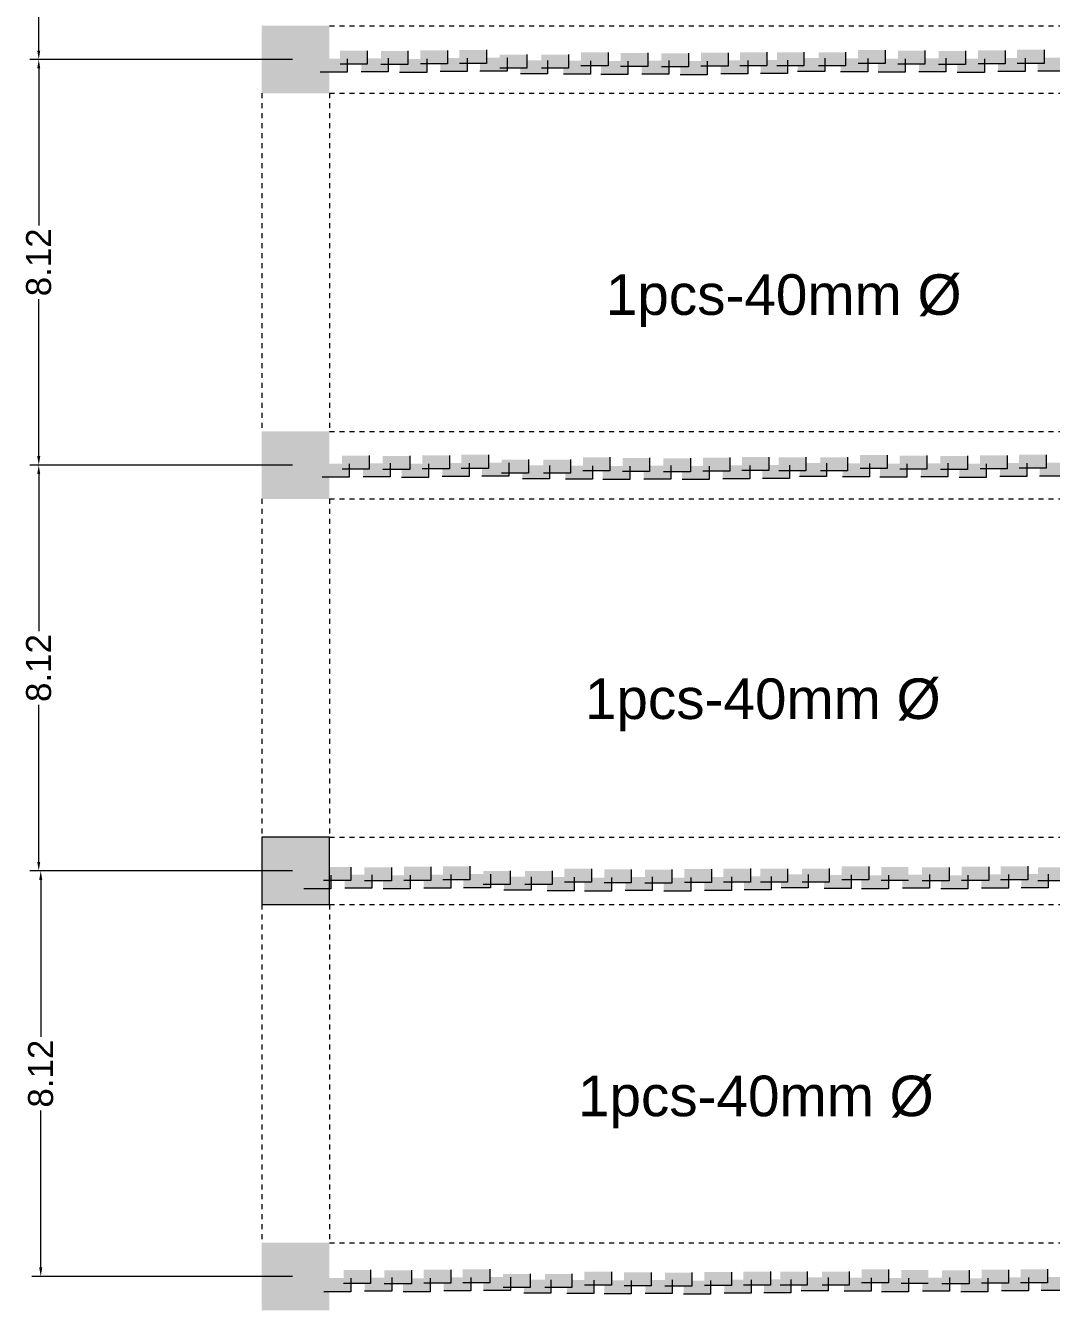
# Model space of a CAD drawing. Header units: millimetres. Extents: x 2391 to 3323, y 1596 to 2537.
# Drawn here: x 2774.46 to 2795, y 1867.16 to 1892.88 of the extents above; entities that cross this region are included whole.
import ezdxf

# ---------------------------------------------------------------- set-up
doc = ezdxf.new("R2010")
doc.units = ezdxf.units.MM
doc.linetypes.add('HIDDEN4', pattern=[0.09375, 0.0625, -0.03125])
doc.layers.add('columns', color=250, linetype='Continuous')
doc.layers.add('dimensions', color=203, linetype='Continuous')
doc.layers.add('PROPERTY LINES', color=140, linetype='HIDDEN4', lineweight=5)
doc.styles.get("Standard").update_dxf_attribs({"font": 'arial.ttf'})

msp = doc.modelspace()

# ---------------------------------------------------------------- hatches: boundary and pattern name
at = {"layer": 'columns', "linetype": 'ByBlock', "lineweight": 13}
h = msp.add_hatch(color=256, dxfattribs=at)
h.dxf.hatch_style = 1
h.paths.add_polyline_path([(2780.543, 1892.881), (2779.189, 1892.881), (2779.189, 1891.527), (2780.543, 1891.527)])
h = msp.add_hatch(color=256, dxfattribs=at)
h.dxf.hatch_style = 1
h.paths.add_polyline_path([(2780.543, 1884.759), (2779.189, 1884.759), (2779.189, 1883.405), (2780.543, 1883.405)])
h = msp.add_hatch(color=256, dxfattribs=at)
h.dxf.hatch_style = 1
h.paths.add_polyline_path([(2779.189, 1876.636), (2779.189, 1875.282), (2780.543, 1875.282), (2780.543, 1876.636)])
h = msp.add_hatch(color=256, dxfattribs=at)
h.dxf.hatch_style = 1
h.paths.add_polyline_path([(2780.543, 1868.514), (2779.189, 1868.514), (2779.189, 1867.16), (2780.543, 1867.16)])
at = {"layer": 'dimensions', "lineweight": 13, "ltscale": 0.25, "true_color": 0x000000}
h = msp.add_hatch(color=18, dxfattribs=at)
h.dxf.hatch_style = 1
h.paths.add_polyline_path([(2780.757, 1892.111), (2780.757, 1892.381), (2781.299, 1892.381), (2781.299, 1892.111)])
h = msp.add_hatch(color=18, dxfattribs=at)
h.dxf.hatch_style = 1
h.paths.add_polyline_path([(2781.573, 1892.105), (2781.573, 1892.376), (2782.115, 1892.376), (2782.115, 1892.105)])
h = msp.add_hatch(color=18, dxfattribs=at)
h.dxf.hatch_style = 1
h.paths.add_polyline_path([(2782.366, 1892.116), (2782.366, 1892.386), (2782.907, 1892.386), (2782.907, 1892.116)])
h = msp.add_hatch(color=18, dxfattribs=at)
h.dxf.hatch_style = 1
h.paths.add_polyline_path([(2783.146, 1892.127), (2783.146, 1892.397), (2783.688, 1892.397), (2783.688, 1892.127)])
h = msp.add_hatch(color=18, dxfattribs=at)
h.dxf.hatch_style = 1
h.paths.add_polyline_path([(2785.581, 1892.076), (2785.581, 1892.347), (2786.123, 1892.347), (2786.123, 1892.076)])
h = msp.add_hatch(color=18, dxfattribs=at)
h.dxf.hatch_style = 1
h.paths.add_polyline_path([(2786.376, 1892.064), (2786.376, 1892.335), (2786.917, 1892.335), (2786.917, 1892.064)])
h = msp.add_hatch(color=18, dxfattribs=at)
h.dxf.hatch_style = 1
h.paths.add_polyline_path([(2787.192, 1892.058), (2787.192, 1892.329), (2787.734, 1892.329), (2787.734, 1892.058)])
h = msp.add_hatch(color=18, dxfattribs=at)
h.dxf.hatch_style = 1
h.paths.add_polyline_path([(2787.984, 1892.069), (2787.984, 1892.34), (2788.526, 1892.34), (2788.526, 1892.069)])
h = msp.add_hatch(color=18, dxfattribs=at)
h.dxf.hatch_style = 1
h.paths.add_polyline_path([(2788.765, 1892.08), (2788.765, 1892.351), (2789.306, 1892.351), (2789.306, 1892.08)])
h = msp.add_hatch(color=18, dxfattribs=at)
h.dxf.hatch_style = 1
h.paths.add_polyline_path([(2789.504, 1892.078), (2789.504, 1892.349), (2790.045, 1892.349), (2790.045, 1892.078)])
h = msp.add_hatch(color=18, dxfattribs=at)
h.dxf.hatch_style = 1
h.paths.add_polyline_path([(2790.34, 1892.079), (2790.34, 1892.35), (2790.881, 1892.35), (2790.881, 1892.079)])
h = msp.add_hatch(color=18, dxfattribs=at)
h.dxf.hatch_style = 1
h.paths.add_polyline_path([(2791.132, 1892.123), (2791.132, 1892.393), (2791.673, 1892.393), (2791.673, 1892.123)])
h = msp.add_hatch(color=18, dxfattribs=at)
h.dxf.hatch_style = 1
h.paths.add_polyline_path([(2791.927, 1892.111), (2791.927, 1892.382), (2792.468, 1892.382), (2792.468, 1892.111)])
h = msp.add_hatch(color=18, dxfattribs=at)
h.dxf.hatch_style = 1
h.paths.add_polyline_path([(2792.743, 1892.105), (2792.743, 1892.376), (2793.284, 1892.376), (2793.284, 1892.105)])
h = msp.add_hatch(color=18, dxfattribs=at)
h.dxf.hatch_style = 1
h.paths.add_polyline_path([(2793.535, 1892.116), (2793.535, 1892.387), (2794.076, 1892.387), (2794.076, 1892.116)])
h = msp.add_hatch(color=18, dxfattribs=at)
h.dxf.hatch_style = 1
h.paths.add_polyline_path([(2794.315, 1892.127), (2794.315, 1892.398), (2794.857, 1892.398), (2794.857, 1892.127)])
h = msp.add_hatch(color=18, dxfattribs=at)
h.dxf.hatch_style = 1
h.paths.add_polyline_path([(2780.36, 1891.948), (2780.36, 1892.218), (2780.902, 1892.218), (2780.902, 1891.948)])
h = msp.add_hatch(color=18, dxfattribs=at)
h.dxf.hatch_style = 1
h.paths.add_polyline_path([(2781.18, 1891.958), (2781.18, 1892.229), (2781.722, 1892.229), (2781.722, 1891.958)])
h = msp.add_hatch(color=18, dxfattribs=at)
h.dxf.hatch_style = 1
h.paths.add_polyline_path([(2781.949, 1891.947), (2781.949, 1892.217), (2782.491, 1892.217), (2782.491, 1891.947)])
h = msp.add_hatch(color=18, dxfattribs=at)
h.dxf.hatch_style = 1
h.paths.add_polyline_path([(2782.763, 1891.961), (2782.763, 1892.232), (2783.305, 1892.232), (2783.305, 1891.961)])
h = msp.add_hatch(color=18, dxfattribs=at)
h.dxf.hatch_style = 1
h.paths.add_polyline_path([(2783.558, 1891.969), (2783.558, 1892.239), (2784.1, 1892.239), (2784.1, 1891.969)])
h = msp.add_hatch(color=18, dxfattribs=at)
h.dxf.hatch_style = 1
h.paths.add_polyline_path([(2783.953, 1892.031), (2783.953, 1892.302), (2784.495, 1892.302), (2784.495, 1892.031)])
h = msp.add_hatch(color=18, dxfattribs=at)
h.dxf.hatch_style = 1
h.paths.add_polyline_path([(2784.37, 1891.916), (2784.37, 1892.187), (2784.911, 1892.187), (2784.911, 1891.916)])
h = msp.add_hatch(color=18, dxfattribs=at)
h.dxf.hatch_style = 1
h.paths.add_polyline_path([(2784.789, 1892.032), (2784.789, 1892.303), (2785.331, 1892.303), (2785.331, 1892.032)])
h = msp.add_hatch(color=18, dxfattribs=at)
h.dxf.hatch_style = 1
h.paths.add_polyline_path([(2785.231, 1891.909), (2785.231, 1892.179), (2785.772, 1892.179), (2785.772, 1891.909)])
h = msp.add_hatch(color=18, dxfattribs=at)
h.dxf.hatch_style = 1
h.paths.add_polyline_path([(2785.979, 1891.901), (2785.979, 1892.172), (2786.52, 1892.172), (2786.52, 1891.901)])
h = msp.add_hatch(color=18, dxfattribs=at)
h.dxf.hatch_style = 1
h.paths.add_polyline_path([(2786.799, 1891.912), (2786.799, 1892.183), (2787.34, 1892.183), (2787.34, 1891.912)])
h = msp.add_hatch(color=18, dxfattribs=at)
h.dxf.hatch_style = 1
h.paths.add_polyline_path([(2787.568, 1891.9), (2787.568, 1892.171), (2788.109, 1892.171), (2788.109, 1891.9)])
h = msp.add_hatch(color=18, dxfattribs=at)
h.dxf.hatch_style = 1
h.paths.add_polyline_path([(2788.382, 1891.915), (2788.382, 1892.186), (2788.923, 1892.186), (2788.923, 1891.915)])
h = msp.add_hatch(color=18, dxfattribs=at)
h.dxf.hatch_style = 1
h.paths.add_polyline_path([(2789.177, 1891.922), (2789.177, 1892.193), (2789.718, 1892.193), (2789.718, 1891.922)])
h = msp.add_hatch(color=18, dxfattribs=at)
h.dxf.hatch_style = 1
h.paths.add_polyline_path([(2789.92, 1891.962), (2789.92, 1892.233), (2790.462, 1892.233), (2790.462, 1891.962)])
h = msp.add_hatch(color=18, dxfattribs=at)
h.dxf.hatch_style = 1
h.paths.add_polyline_path([(2790.781, 1891.955), (2790.781, 1892.226), (2791.323, 1892.226), (2791.323, 1891.955)])
h = msp.add_hatch(color=18, dxfattribs=at)
h.dxf.hatch_style = 1
h.paths.add_polyline_path([(2791.53, 1891.948), (2791.53, 1892.219), (2792.071, 1892.219), (2792.071, 1891.948)])
h = msp.add_hatch(color=18, dxfattribs=at)
h.dxf.hatch_style = 1
h.paths.add_polyline_path([(2792.349, 1891.959), (2792.349, 1892.229), (2792.891, 1892.229), (2792.891, 1891.959)])
h = msp.add_hatch(color=18, dxfattribs=at)
h.dxf.hatch_style = 1
h.paths.add_polyline_path([(2793.118, 1891.947), (2793.118, 1892.218), (2793.66, 1892.218), (2793.66, 1891.947)])
h = msp.add_hatch(color=18, dxfattribs=at)
h.dxf.hatch_style = 1
h.paths.add_polyline_path([(2793.932, 1891.962), (2793.932, 1892.232), (2794.474, 1892.232), (2794.474, 1891.962)])
h = msp.add_hatch(color=18, dxfattribs=at)
h.dxf.hatch_style = 1
h.paths.add_polyline_path([(2794.728, 1891.969), (2794.728, 1892.24), (2795.269, 1892.24), (2795.269, 1891.969)])
h = msp.add_hatch(color=18, dxfattribs=at)
h.dxf.hatch_style = 1
h.paths.add_polyline_path([(2780.399, 1883.839), (2780.399, 1884.11), (2780.94, 1884.11), (2780.94, 1883.839)])
h = msp.add_hatch(color=18, dxfattribs=at)
h.dxf.hatch_style = 1
h.paths.add_polyline_path([(2780.796, 1884.002), (2780.796, 1884.273), (2781.338, 1884.273), (2781.338, 1884.002)])
h = msp.add_hatch(color=18, dxfattribs=at)
h.dxf.hatch_style = 1
h.paths.add_polyline_path([(2781.219, 1883.85), (2781.219, 1884.121), (2781.76, 1884.121), (2781.76, 1883.85)])
h = msp.add_hatch(color=18, dxfattribs=at)
h.dxf.hatch_style = 1
h.paths.add_polyline_path([(2781.612, 1883.996), (2781.612, 1884.267), (2782.154, 1884.267), (2782.154, 1883.996)])
h = msp.add_hatch(color=18, dxfattribs=at)
h.dxf.hatch_style = 1
h.paths.add_polyline_path([(2781.988, 1883.838), (2781.988, 1884.109), (2782.529, 1884.109), (2782.529, 1883.838)])
h = msp.add_hatch(color=18, dxfattribs=at)
h.dxf.hatch_style = 1
h.paths.add_polyline_path([(2782.404, 1884.007), (2782.404, 1884.278), (2782.946, 1884.278), (2782.946, 1884.007)])
h = msp.add_hatch(color=18, dxfattribs=at)
h.dxf.hatch_style = 1
h.paths.add_polyline_path([(2782.802, 1883.853), (2782.802, 1884.124), (2783.343, 1884.124), (2783.343, 1883.853)])
h = msp.add_hatch(color=18, dxfattribs=at)
h.dxf.hatch_style = 1
h.paths.add_polyline_path([(2783.185, 1884.018), (2783.185, 1884.289), (2783.726, 1884.289), (2783.726, 1884.018)])
h = msp.add_hatch(color=18, dxfattribs=at)
h.dxf.hatch_style = 1
h.paths.add_polyline_path([(2783.597, 1883.86), (2783.597, 1884.131), (2784.138, 1884.131), (2784.138, 1883.86)])
h = msp.add_hatch(color=18, dxfattribs=at)
h.dxf.hatch_style = 1
h.paths.add_polyline_path([(2783.992, 1883.923), (2783.992, 1884.194), (2784.533, 1884.194), (2784.533, 1883.923)])
h = msp.add_hatch(color=18, dxfattribs=at)
h.dxf.hatch_style = 1
h.paths.add_polyline_path([(2784.828, 1883.924), (2784.828, 1884.195), (2785.369, 1884.195), (2785.369, 1883.924)])
h = msp.add_hatch(color=18, dxfattribs=at)
h.dxf.hatch_style = 1
h.paths.add_polyline_path([(2785.62, 1883.968), (2785.62, 1884.239), (2786.161, 1884.239), (2786.161, 1883.968)])
h = msp.add_hatch(color=18, dxfattribs=at)
h.dxf.hatch_style = 1
h.paths.add_polyline_path([(2786.415, 1883.956), (2786.415, 1884.227), (2786.956, 1884.227), (2786.956, 1883.956)])
h = msp.add_hatch(color=18, dxfattribs=at)
h.dxf.hatch_style = 1
h.paths.add_polyline_path([(2787.231, 1883.95), (2787.231, 1884.221), (2787.772, 1884.221), (2787.772, 1883.95)])
h = msp.add_hatch(color=18, dxfattribs=at)
h.dxf.hatch_style = 1
h.paths.add_polyline_path([(2788.023, 1883.961), (2788.023, 1884.232), (2788.564, 1884.232), (2788.564, 1883.961)])
h = msp.add_hatch(color=18, dxfattribs=at)
h.dxf.hatch_style = 1
h.paths.add_polyline_path([(2788.803, 1883.972), (2788.803, 1884.243), (2789.345, 1884.243), (2789.345, 1883.972)])
h = msp.add_hatch(color=18, dxfattribs=at)
h.dxf.hatch_style = 1
h.paths.add_polyline_path([(2789.216, 1883.814), (2789.216, 1884.085), (2789.757, 1884.085), (2789.757, 1883.814)])
h = msp.add_hatch(color=18, dxfattribs=at)
h.dxf.hatch_style = 1
h.paths.add_polyline_path([(2789.543, 1883.97), (2789.543, 1884.24), (2790.084, 1884.24), (2790.084, 1883.97)])
h = msp.add_hatch(color=18, dxfattribs=at)
h.dxf.hatch_style = 1
h.paths.add_polyline_path([(2789.959, 1883.854), (2789.959, 1884.125), (2790.5, 1884.125), (2790.5, 1883.854)])
h = msp.add_hatch(color=18, dxfattribs=at)
h.dxf.hatch_style = 1
h.paths.add_polyline_path([(2790.378, 1883.971), (2790.378, 1884.241), (2790.92, 1884.241), (2790.92, 1883.971)])
h = msp.add_hatch(color=18, dxfattribs=at)
h.dxf.hatch_style = 1
h.paths.add_polyline_path([(2790.82, 1883.847), (2790.82, 1884.118), (2791.362, 1884.118), (2791.362, 1883.847)])
h = msp.add_hatch(color=18, dxfattribs=at)
h.dxf.hatch_style = 1
h.paths.add_polyline_path([(2791.17, 1884.014), (2791.17, 1884.285), (2791.712, 1884.285), (2791.712, 1884.014)])
h = msp.add_hatch(color=18, dxfattribs=at)
h.dxf.hatch_style = 1
h.paths.add_polyline_path([(2791.568, 1883.839), (2791.568, 1884.11), (2792.11, 1884.11), (2792.11, 1883.839)])
h = msp.add_hatch(color=18, dxfattribs=at)
h.dxf.hatch_style = 1
h.paths.add_polyline_path([(2791.965, 1884.003), (2791.965, 1884.273), (2792.507, 1884.273), (2792.507, 1884.003)])
h = msp.add_hatch(color=18, dxfattribs=at)
h.dxf.hatch_style = 1
h.paths.add_polyline_path([(2792.388, 1883.85), (2792.388, 1884.121), (2792.929, 1884.121), (2792.929, 1883.85)])
h = msp.add_hatch(color=18, dxfattribs=at)
h.dxf.hatch_style = 1
h.paths.add_polyline_path([(2792.781, 1883.997), (2792.781, 1884.268), (2793.323, 1884.268), (2793.323, 1883.997)])
h = msp.add_hatch(color=18, dxfattribs=at)
h.dxf.hatch_style = 1
h.paths.add_polyline_path([(2793.157, 1883.838), (2793.157, 1884.109), (2793.698, 1884.109), (2793.698, 1883.838)])
h = msp.add_hatch(color=18, dxfattribs=at)
h.dxf.hatch_style = 1
h.paths.add_polyline_path([(2793.573, 1884.008), (2793.573, 1884.278), (2794.115, 1884.278), (2794.115, 1884.008)])
h = msp.add_hatch(color=18, dxfattribs=at)
h.dxf.hatch_style = 1
h.paths.add_polyline_path([(2793.971, 1883.853), (2793.971, 1884.124), (2794.512, 1884.124), (2794.512, 1883.853)])
h = msp.add_hatch(color=18, dxfattribs=at)
h.dxf.hatch_style = 1
h.paths.add_polyline_path([(2794.354, 1884.019), (2794.354, 1884.289), (2794.895, 1884.289), (2794.895, 1884.019)])
h = msp.add_hatch(color=18, dxfattribs=at)
h.dxf.hatch_style = 1
h.paths.add_polyline_path([(2794.766, 1883.861), (2794.766, 1884.131), (2795.308, 1884.131), (2795.308, 1883.861)])
h = msp.add_hatch(color=18, dxfattribs=at)
h.dxf.hatch_style = 1
h.paths.add_polyline_path([(2784.408, 1883.807), (2784.408, 1884.078), (2784.95, 1884.078), (2784.95, 1883.807)])
h = msp.add_hatch(color=18, dxfattribs=at)
h.dxf.hatch_style = 1
h.paths.add_polyline_path([(2785.269, 1883.8), (2785.269, 1884.071), (2785.811, 1884.071), (2785.811, 1883.8)])
h = msp.add_hatch(color=18, dxfattribs=at)
h.dxf.hatch_style = 1
h.paths.add_polyline_path([(2786.018, 1883.793), (2786.018, 1884.064), (2786.559, 1884.064), (2786.559, 1883.793)])
h = msp.add_hatch(color=18, dxfattribs=at)
h.dxf.hatch_style = 1
h.paths.add_polyline_path([(2786.837, 1883.804), (2786.837, 1884.074), (2787.379, 1884.074), (2787.379, 1883.804)])
h = msp.add_hatch(color=18, dxfattribs=at)
h.dxf.hatch_style = 1
h.paths.add_polyline_path([(2787.606, 1883.792), (2787.606, 1884.063), (2788.148, 1884.063), (2788.148, 1883.792)])
h = msp.add_hatch(color=18, dxfattribs=at)
h.dxf.hatch_style = 1
h.paths.add_polyline_path([(2788.42, 1883.807), (2788.42, 1884.077), (2788.962, 1884.077), (2788.962, 1883.807)])
h = msp.add_hatch(color=18, dxfattribs=at)
h.dxf.hatch_style = 1
h.paths.add_polyline_path([(2780.03, 1875.601), (2780.03, 1875.872), (2780.572, 1875.872), (2780.572, 1875.601)])
h = msp.add_hatch(color=18, dxfattribs=at)
h.dxf.hatch_style = 1
h.paths.add_polyline_path([(2780.427, 1875.764), (2780.427, 1876.035), (2780.969, 1876.035), (2780.969, 1875.764)])
h = msp.add_hatch(color=18, dxfattribs=at)
h.dxf.hatch_style = 1
h.paths.add_polyline_path([(2780.85, 1875.612), (2780.85, 1875.882), (2781.391, 1875.882), (2781.391, 1875.612)])
h = msp.add_hatch(color=18, dxfattribs=at)
h.dxf.hatch_style = 1
h.paths.add_polyline_path([(2781.243, 1875.758), (2781.243, 1876.029), (2781.785, 1876.029), (2781.785, 1875.758)])
h = msp.add_hatch(color=18, dxfattribs=at)
h.dxf.hatch_style = 1
h.paths.add_polyline_path([(2781.619, 1875.6), (2781.619, 1875.871), (2782.16, 1875.871), (2782.16, 1875.6)])
h = msp.add_hatch(color=18, dxfattribs=at)
h.dxf.hatch_style = 1
h.paths.add_polyline_path([(2782.036, 1875.769), (2782.036, 1876.04), (2782.577, 1876.04), (2782.577, 1875.769)])
h = msp.add_hatch(color=18, dxfattribs=at)
h.dxf.hatch_style = 1
h.paths.add_polyline_path([(2782.433, 1875.615), (2782.433, 1875.885), (2782.975, 1875.885), (2782.975, 1875.615)])
h = msp.add_hatch(color=18, dxfattribs=at)
h.dxf.hatch_style = 1
h.paths.add_polyline_path([(2782.816, 1875.78), (2782.816, 1876.051), (2783.357, 1876.051), (2783.357, 1875.78)])
h = msp.add_hatch(color=18, dxfattribs=at)
h.dxf.hatch_style = 1
h.paths.add_polyline_path([(2783.228, 1875.622), (2783.228, 1875.893), (2783.77, 1875.893), (2783.77, 1875.622)])
h = msp.add_hatch(color=18, dxfattribs=at)
h.dxf.hatch_style = 1
h.paths.add_polyline_path([(2783.623, 1875.685), (2783.623, 1875.956), (2784.165, 1875.956), (2784.165, 1875.685)])
h = msp.add_hatch(color=18, dxfattribs=at)
h.dxf.hatch_style = 1
h.paths.add_polyline_path([(2784.459, 1875.686), (2784.459, 1875.956), (2785.001, 1875.956), (2785.001, 1875.686)])
h = msp.add_hatch(color=18, dxfattribs=at)
h.dxf.hatch_style = 1
h.paths.add_polyline_path([(2785.251, 1875.729), (2785.251, 1876), (2785.793, 1876), (2785.793, 1875.729)])
h = msp.add_hatch(color=18, dxfattribs=at)
h.dxf.hatch_style = 1
h.paths.add_polyline_path([(2786.046, 1875.718), (2786.046, 1875.988), (2786.587, 1875.988), (2786.587, 1875.718)])
h = msp.add_hatch(color=18, dxfattribs=at)
h.dxf.hatch_style = 1
h.paths.add_polyline_path([(2786.862, 1875.712), (2786.862, 1875.983), (2787.403, 1875.983), (2787.403, 1875.712)])
h = msp.add_hatch(color=18, dxfattribs=at)
h.dxf.hatch_style = 1
h.paths.add_polyline_path([(2787.654, 1875.723), (2787.654, 1875.993), (2788.196, 1875.993), (2788.196, 1875.723)])
h = msp.add_hatch(color=18, dxfattribs=at)
h.dxf.hatch_style = 1
h.paths.add_polyline_path([(2788.434, 1875.734), (2788.434, 1876.004), (2788.976, 1876.004), (2788.976, 1875.734)])
h = msp.add_hatch(color=18, dxfattribs=at)
h.dxf.hatch_style = 1
h.paths.add_polyline_path([(2789.174, 1875.731), (2789.174, 1876.002), (2789.715, 1876.002), (2789.715, 1875.731)])
h = msp.add_hatch(color=18, dxfattribs=at)
h.dxf.hatch_style = 1
h.paths.add_polyline_path([(2789.59, 1875.616), (2789.59, 1875.886), (2790.132, 1875.886), (2790.132, 1875.616)])
h = msp.add_hatch(color=18, dxfattribs=at)
h.dxf.hatch_style = 1
h.paths.add_polyline_path([(2790.01, 1875.732), (2790.01, 1876.003), (2790.551, 1876.003), (2790.551, 1875.732)])
h = msp.add_hatch(color=18, dxfattribs=at)
h.dxf.hatch_style = 1
h.paths.add_polyline_path([(2790.451, 1875.608), (2790.451, 1875.879), (2790.993, 1875.879), (2790.993, 1875.608)])
h = msp.add_hatch(color=18, dxfattribs=at)
h.dxf.hatch_style = 1
h.paths.add_polyline_path([(2790.802, 1875.776), (2790.802, 1876.047), (2791.343, 1876.047), (2791.343, 1875.776)])
h = msp.add_hatch(color=18, dxfattribs=at)
h.dxf.hatch_style = 1
h.paths.add_polyline_path([(2791.199, 1875.601), (2791.199, 1875.872), (2791.741, 1875.872), (2791.741, 1875.601)])
h = msp.add_hatch(color=18, dxfattribs=at)
h.dxf.hatch_style = 1
h.paths.add_polyline_path([(2791.596, 1875.764), (2791.596, 1876.035), (2792.138, 1876.035), (2792.138, 1875.764)])
h = msp.add_hatch(color=18, dxfattribs=at)
h.dxf.hatch_style = 1
h.paths.add_polyline_path([(2792.019, 1875.612), (2792.019, 1875.883), (2792.561, 1875.883), (2792.561, 1875.612)])
h = msp.add_hatch(color=18, dxfattribs=at)
h.dxf.hatch_style = 1
h.paths.add_polyline_path([(2792.412, 1875.758), (2792.412, 1876.029), (2792.954, 1876.029), (2792.954, 1875.758)])
h = msp.add_hatch(color=18, dxfattribs=at)
h.dxf.hatch_style = 1
h.paths.add_polyline_path([(2792.788, 1875.6), (2792.788, 1875.871), (2793.33, 1875.871), (2793.33, 1875.6)])
h = msp.add_hatch(color=18, dxfattribs=at)
h.dxf.hatch_style = 1
h.paths.add_polyline_path([(2793.205, 1875.769), (2793.205, 1876.04), (2793.746, 1876.04), (2793.746, 1875.769)])
h = msp.add_hatch(color=18, dxfattribs=at)
h.dxf.hatch_style = 1
h.paths.add_polyline_path([(2793.602, 1875.615), (2793.602, 1875.886), (2794.144, 1875.886), (2794.144, 1875.615)])
h = msp.add_hatch(color=18, dxfattribs=at)
h.dxf.hatch_style = 1
h.paths.add_polyline_path([(2793.985, 1875.78), (2793.985, 1876.051), (2794.527, 1876.051), (2794.527, 1875.78)])
h = msp.add_hatch(color=18, dxfattribs=at)
h.dxf.hatch_style = 1
h.paths.add_polyline_path([(2794.397, 1875.622), (2794.397, 1875.893), (2794.939, 1875.893), (2794.939, 1875.622)])
h = msp.add_hatch(color=18, dxfattribs=at)
h.dxf.hatch_style = 1
h.paths.add_polyline_path([(2794.732, 1875.757), (2794.732, 1876.028), (2795.273, 1876.028), (2795.273, 1875.757)])
h = msp.add_hatch(color=18, dxfattribs=at)
h.dxf.hatch_style = 1
h.paths.add_polyline_path([(2784.039, 1875.569), (2784.039, 1875.84), (2784.581, 1875.84), (2784.581, 1875.569)])
h = msp.add_hatch(color=18, dxfattribs=at)
h.dxf.hatch_style = 1
h.paths.add_polyline_path([(2784.901, 1875.562), (2784.901, 1875.833), (2785.442, 1875.833), (2785.442, 1875.562)])
h = msp.add_hatch(color=18, dxfattribs=at)
h.dxf.hatch_style = 1
h.paths.add_polyline_path([(2785.649, 1875.555), (2785.649, 1875.825), (2786.19, 1875.825), (2786.19, 1875.555)])
h = msp.add_hatch(color=18, dxfattribs=at)
h.dxf.hatch_style = 1
h.paths.add_polyline_path([(2786.468, 1875.565), (2786.468, 1875.836), (2787.01, 1875.836), (2787.01, 1875.565)])
h = msp.add_hatch(color=18, dxfattribs=at)
h.dxf.hatch_style = 1
h.paths.add_polyline_path([(2787.238, 1875.553), (2787.238, 1875.824), (2787.779, 1875.824), (2787.779, 1875.553)])
h = msp.add_hatch(color=18, dxfattribs=at)
h.dxf.hatch_style = 1
h.paths.add_polyline_path([(2788.052, 1875.568), (2788.052, 1875.839), (2788.593, 1875.839), (2788.593, 1875.568)])
h = msp.add_hatch(color=18, dxfattribs=at)
h.dxf.hatch_style = 1
h.paths.add_polyline_path([(2788.847, 1875.576), (2788.847, 1875.846), (2789.388, 1875.846), (2789.388, 1875.576)])
h = msp.add_hatch(color=18, dxfattribs=at)
h.dxf.hatch_style = 1
h.paths.add_polyline_path([(2780.826, 1867.696), (2780.826, 1867.967), (2781.368, 1867.967), (2781.368, 1867.696)])
h = msp.add_hatch(color=18, dxfattribs=at)
h.dxf.hatch_style = 1
h.paths.add_polyline_path([(2781.642, 1867.69), (2781.642, 1867.961), (2782.184, 1867.961), (2782.184, 1867.69)])
h = msp.add_hatch(color=18, dxfattribs=at)
h.dxf.hatch_style = 1
h.paths.add_polyline_path([(2782.434, 1867.701), (2782.434, 1867.972), (2782.976, 1867.972), (2782.976, 1867.701)])
h = msp.add_hatch(color=18, dxfattribs=at)
h.dxf.hatch_style = 1
h.paths.add_polyline_path([(2783.215, 1867.712), (2783.215, 1867.983), (2783.756, 1867.983), (2783.756, 1867.712)])
h = msp.add_hatch(color=18, dxfattribs=at)
h.dxf.hatch_style = 1
h.paths.add_polyline_path([(2784.022, 1867.617), (2784.022, 1867.888), (2784.564, 1867.888), (2784.564, 1867.617)])
h = msp.add_hatch(color=18, dxfattribs=at)
h.dxf.hatch_style = 1
h.paths.add_polyline_path([(2784.858, 1867.618), (2784.858, 1867.888), (2785.399, 1867.888), (2785.399, 1867.618)])
h = msp.add_hatch(color=18, dxfattribs=at)
h.dxf.hatch_style = 1
h.paths.add_polyline_path([(2785.65, 1867.661), (2785.65, 1867.932), (2786.191, 1867.932), (2786.191, 1867.661)])
h = msp.add_hatch(color=18, dxfattribs=at)
h.dxf.hatch_style = 1
h.paths.add_polyline_path([(2786.445, 1867.65), (2786.445, 1867.92), (2786.986, 1867.92), (2786.986, 1867.65)])
h = msp.add_hatch(color=18, dxfattribs=at)
h.dxf.hatch_style = 1
h.paths.add_polyline_path([(2787.261, 1867.644), (2787.261, 1867.915), (2787.802, 1867.915), (2787.802, 1867.644)])
h = msp.add_hatch(color=18, dxfattribs=at)
h.dxf.hatch_style = 1
h.paths.add_polyline_path([(2788.053, 1867.655), (2788.053, 1867.925), (2788.594, 1867.925), (2788.594, 1867.655)])
h = msp.add_hatch(color=18, dxfattribs=at)
h.dxf.hatch_style = 1
h.paths.add_polyline_path([(2788.833, 1867.666), (2788.833, 1867.936), (2789.375, 1867.936), (2789.375, 1867.666)])
h = msp.add_hatch(color=18, dxfattribs=at)
h.dxf.hatch_style = 1
h.paths.add_polyline_path([(2789.573, 1867.663), (2789.573, 1867.934), (2790.114, 1867.934), (2790.114, 1867.663)])
h = msp.add_hatch(color=18, dxfattribs=at)
h.dxf.hatch_style = 1
h.paths.add_polyline_path([(2790.409, 1867.664), (2790.409, 1867.935), (2790.95, 1867.935), (2790.95, 1867.664)])
h = msp.add_hatch(color=18, dxfattribs=at)
h.dxf.hatch_style = 1
h.paths.add_polyline_path([(2791.2, 1867.708), (2791.2, 1867.979), (2791.742, 1867.979), (2791.742, 1867.708)])
h = msp.add_hatch(color=18, dxfattribs=at)
h.dxf.hatch_style = 1
h.paths.add_polyline_path([(2791.995, 1867.696), (2791.995, 1867.967), (2792.537, 1867.967), (2792.537, 1867.696)])
h = msp.add_hatch(color=18, dxfattribs=at)
h.dxf.hatch_style = 1
h.paths.add_polyline_path([(2792.811, 1867.69), (2792.811, 1867.961), (2793.353, 1867.961), (2793.353, 1867.69)])
h = msp.add_hatch(color=18, dxfattribs=at)
h.dxf.hatch_style = 1
h.paths.add_polyline_path([(2793.604, 1867.701), (2793.604, 1867.972), (2794.145, 1867.972), (2794.145, 1867.701)])
h = msp.add_hatch(color=18, dxfattribs=at)
h.dxf.hatch_style = 1
h.paths.add_polyline_path([(2794.384, 1867.712), (2794.384, 1867.983), (2794.925, 1867.983), (2794.925, 1867.712)])
h = msp.add_hatch(color=18, dxfattribs=at)
h.dxf.hatch_style = 1
h.paths.add_polyline_path([(2780.429, 1867.533), (2780.429, 1867.804), (2780.971, 1867.804), (2780.971, 1867.533)])
h = msp.add_hatch(color=18, dxfattribs=at)
h.dxf.hatch_style = 1
h.paths.add_polyline_path([(2781.249, 1867.544), (2781.249, 1867.814), (2781.79, 1867.814), (2781.79, 1867.544)])
h = msp.add_hatch(color=18, dxfattribs=at)
h.dxf.hatch_style = 1
h.paths.add_polyline_path([(2782.018, 1867.532), (2782.018, 1867.803), (2782.559, 1867.803), (2782.559, 1867.532)])
h = msp.add_hatch(color=18, dxfattribs=at)
h.dxf.hatch_style = 1
h.paths.add_polyline_path([(2782.832, 1867.547), (2782.832, 1867.817), (2783.373, 1867.817), (2783.373, 1867.547)])
h = msp.add_hatch(color=18, dxfattribs=at)
h.dxf.hatch_style = 1
h.paths.add_polyline_path([(2783.627, 1867.554), (2783.627, 1867.825), (2784.169, 1867.825), (2784.169, 1867.554)])
h = msp.add_hatch(color=18, dxfattribs=at)
h.dxf.hatch_style = 1
h.paths.add_polyline_path([(2784.438, 1867.501), (2784.438, 1867.772), (2784.98, 1867.772), (2784.98, 1867.501)])
h = msp.add_hatch(color=18, dxfattribs=at)
h.dxf.hatch_style = 1
h.paths.add_polyline_path([(2785.3, 1867.494), (2785.3, 1867.765), (2785.841, 1867.765), (2785.841, 1867.494)])
h = msp.add_hatch(color=18, dxfattribs=at)
h.dxf.hatch_style = 1
h.paths.add_polyline_path([(2786.048, 1867.487), (2786.048, 1867.757), (2786.589, 1867.757), (2786.589, 1867.487)])
h = msp.add_hatch(color=18, dxfattribs=at)
h.dxf.hatch_style = 1
h.paths.add_polyline_path([(2786.867, 1867.497), (2786.867, 1867.768), (2787.409, 1867.768), (2787.409, 1867.497)])
h = msp.add_hatch(color=18, dxfattribs=at)
h.dxf.hatch_style = 1
h.paths.add_polyline_path([(2787.636, 1867.485), (2787.636, 1867.756), (2788.178, 1867.756), (2788.178, 1867.485)])
h = msp.add_hatch(color=18, dxfattribs=at)
h.dxf.hatch_style = 1
h.paths.add_polyline_path([(2788.45, 1867.5), (2788.45, 1867.771), (2788.992, 1867.771), (2788.992, 1867.5)])
h = msp.add_hatch(color=18, dxfattribs=at)
h.dxf.hatch_style = 1
h.paths.add_polyline_path([(2789.246, 1867.508), (2789.246, 1867.778), (2789.787, 1867.778), (2789.787, 1867.508)])
h = msp.add_hatch(color=18, dxfattribs=at)
h.dxf.hatch_style = 1
h.paths.add_polyline_path([(2789.989, 1867.548), (2789.989, 1867.818), (2790.53, 1867.818), (2790.53, 1867.548)])
h = msp.add_hatch(color=18, dxfattribs=at)
h.dxf.hatch_style = 1
h.paths.add_polyline_path([(2790.85, 1867.54), (2790.85, 1867.811), (2791.392, 1867.811), (2791.392, 1867.54)])
h = msp.add_hatch(color=18, dxfattribs=at)
h.dxf.hatch_style = 1
h.paths.add_polyline_path([(2791.598, 1867.533), (2791.598, 1867.804), (2792.14, 1867.804), (2792.14, 1867.533)])
h = msp.add_hatch(color=18, dxfattribs=at)
h.dxf.hatch_style = 1
h.paths.add_polyline_path([(2792.418, 1867.544), (2792.418, 1867.815), (2792.959, 1867.815), (2792.959, 1867.544)])
h = msp.add_hatch(color=18, dxfattribs=at)
h.dxf.hatch_style = 1
h.paths.add_polyline_path([(2793.187, 1867.532), (2793.187, 1867.803), (2793.728, 1867.803), (2793.728, 1867.532)])
h = msp.add_hatch(color=18, dxfattribs=at)
h.dxf.hatch_style = 1
h.paths.add_polyline_path([(2794.001, 1867.547), (2794.001, 1867.818), (2794.543, 1867.818), (2794.543, 1867.547)])
h = msp.add_hatch(color=18, dxfattribs=at)
h.dxf.hatch_style = 1
h.paths.add_polyline_path([(2794.796, 1867.554), (2794.796, 1867.825), (2795.338, 1867.825), (2795.338, 1867.554)])

# ---------------------------------------------------------------- linework, layer by layer
at = {"layer": 'columns', "linetype": 'ByBlock', "lineweight": 13}
for p, q in [((2780.543, 1876.636), (2779.189, 1876.636)), ((2779.189, 1876.636), (2779.189, 1875.282)), ((2780.543, 1875.282), (2780.543, 1876.636)), ((2779.189, 1875.282), (2780.543, 1875.282))]:
    msp.add_line(p, q, dxfattribs=at)
at = {"layer": 'dimensions', "linetype": 'ByBlock', "lineweight": 13}
for p, q in [((2774.722, 1892.384), (2774.722, 1895.528)), ((2779.804, 1892.204), (2774.542, 1892.204)), ((2779.804, 1892.204), (2774.542, 1892.204)), ((2774.722, 1892.024), (2774.722, 1888.88)), ((2774.722, 1884.262), (2774.722, 1887.406)), ((2779.804, 1884.082), (2774.542, 1884.082)), ((2779.804, 1884.082), (2774.542, 1884.082)), ((2774.722, 1883.902), (2774.722, 1880.758)), ((2774.722, 1876.139), (2774.722, 1879.283)), ((2779.804, 1875.959), (2774.542, 1875.959)), ((2779.804, 1875.959), (2774.582, 1875.959)), ((2774.762, 1875.779), (2774.762, 1872.635)), ((2774.762, 1868.017), (2774.762, 1871.161)), ((2779.804, 1867.837), (2774.582, 1867.837))]:
    msp.add_line(p, q, dxfattribs=at)
at = {"layer": 'dimensions', "color": 18, "lineweight": 13, "ltscale": 0.25, "true_color": 0x000000}
for p, q in [((2781.299, 1892.381), (2781.299, 1892.111)), ((2782.115, 1892.376), (2782.115, 1892.105)), ((2782.907, 1892.386), (2782.907, 1892.116)), ((2783.688, 1892.397), (2783.688, 1892.127)), ((2786.123, 1892.347), (2786.123, 1892.076)), ((2786.917, 1892.335), (2786.917, 1892.064)), ((2787.734, 1892.329), (2787.734, 1892.058)), ((2788.526, 1892.34), (2788.526, 1892.069)), ((2789.306, 1892.351), (2789.306, 1892.08)), ((2790.045, 1892.349), (2790.045, 1892.078)), ((2790.881, 1892.35), (2790.881, 1892.079)), ((2791.673, 1892.393), (2791.673, 1892.123)), ((2792.468, 1892.382), (2792.468, 1892.111)), ((2793.284, 1892.376), (2793.284, 1892.105)), ((2794.076, 1892.387), (2794.076, 1892.116)), ((2794.857, 1892.398), (2794.857, 1892.127)), ((2781.299, 1892.111), (2780.757, 1892.111)), ((2780.902, 1892.218), (2780.902, 1891.948)), ((2782.115, 1892.105), (2781.573, 1892.105)), ((2781.722, 1892.229), (2781.722, 1891.958)), ((2782.907, 1892.116), (2782.366, 1892.116)), ((2782.491, 1892.217), (2782.491, 1891.947)), ((2783.688, 1892.127), (2783.146, 1892.127)), ((2783.305, 1892.232), (2783.305, 1891.961)), ((2784.1, 1892.239), (2784.1, 1891.969)), ((2784.495, 1892.302), (2784.495, 1892.031)), ((2784.911, 1892.187), (2784.911, 1891.916)), ((2785.331, 1892.303), (2785.331, 1892.032)), ((2786.123, 1892.076), (2785.581, 1892.076)), ((2785.772, 1892.179), (2785.772, 1891.909)), ((2786.917, 1892.064), (2786.376, 1892.064)), ((2786.52, 1892.172), (2786.52, 1891.901)), ((2787.734, 1892.058), (2787.192, 1892.058)), ((2787.34, 1892.183), (2787.34, 1891.912)), ((2788.526, 1892.069), (2787.984, 1892.069)), ((2788.109, 1892.171), (2788.109, 1891.9)), ((2789.306, 1892.08), (2788.765, 1892.08)), ((2788.923, 1892.186), (2788.923, 1891.915)), ((2790.045, 1892.078), (2789.504, 1892.078)), ((2789.718, 1892.193), (2789.718, 1891.922)), ((2790.881, 1892.079), (2790.34, 1892.079)), ((2790.462, 1892.233), (2790.462, 1891.962)), ((2791.673, 1892.123), (2791.132, 1892.123)), ((2791.323, 1892.226), (2791.323, 1891.955)), ((2792.468, 1892.111), (2791.927, 1892.111)), ((2792.071, 1892.219), (2792.071, 1891.948)), ((2793.284, 1892.105), (2792.743, 1892.105)), ((2792.891, 1892.229), (2792.891, 1891.959)), ((2794.076, 1892.116), (2793.535, 1892.116)), ((2793.66, 1892.218), (2793.66, 1891.947)), ((2794.857, 1892.127), (2794.315, 1892.127)), ((2794.474, 1892.232), (2794.474, 1891.962)), ((2780.902, 1891.948), (2780.36, 1891.948)), ((2781.722, 1891.958), (2781.18, 1891.958)), ((2782.491, 1891.947), (2781.949, 1891.947)), ((2783.305, 1891.961), (2782.763, 1891.961)), ((2784.1, 1891.969), (2783.558, 1891.969)), ((2784.495, 1892.031), (2783.953, 1892.031)), ((2784.911, 1891.916), (2784.37, 1891.916)), ((2785.331, 1892.032), (2784.789, 1892.032)), ((2785.772, 1891.909), (2785.231, 1891.909)), ((2786.52, 1891.901), (2785.979, 1891.901)), ((2787.34, 1891.912), (2786.799, 1891.912)), ((2788.109, 1891.9), (2787.568, 1891.9)), ((2788.923, 1891.915), (2788.382, 1891.915)), ((2789.718, 1891.922), (2789.177, 1891.922)), ((2790.462, 1891.962), (2789.92, 1891.962)), ((2791.323, 1891.955), (2790.781, 1891.955)), ((2792.071, 1891.948), (2791.53, 1891.948)), ((2792.891, 1891.959), (2792.349, 1891.959)), ((2793.66, 1891.947), (2793.118, 1891.947)), ((2794.474, 1891.962), (2793.932, 1891.962)), ((2795.269, 1891.969), (2794.728, 1891.969)), ((2780.94, 1884.11), (2780.94, 1883.839)), ((2781.338, 1884.273), (2781.338, 1884.002)), ((2781.76, 1884.121), (2781.76, 1883.85)), ((2782.154, 1884.267), (2782.154, 1883.996)), ((2782.529, 1884.109), (2782.529, 1883.838)), ((2782.946, 1884.278), (2782.946, 1884.007)), ((2783.343, 1884.124), (2783.343, 1883.853)), ((2783.726, 1884.289), (2783.726, 1884.018)), ((2784.138, 1884.131), (2784.138, 1883.86)), ((2784.533, 1884.194), (2784.533, 1883.923)), ((2785.369, 1884.195), (2785.369, 1883.924)), ((2786.161, 1884.239), (2786.161, 1883.968)), ((2786.956, 1884.227), (2786.956, 1883.956)), ((2787.772, 1884.221), (2787.772, 1883.95)), ((2788.564, 1884.232), (2788.564, 1883.961)), ((2789.345, 1884.243), (2789.345, 1883.972)), ((2789.757, 1884.085), (2789.757, 1883.814)), ((2790.084, 1884.24), (2790.084, 1883.97)), ((2790.5, 1884.125), (2790.5, 1883.854)), ((2790.92, 1884.241), (2790.92, 1883.971)), ((2791.362, 1884.118), (2791.362, 1883.847)), ((2791.712, 1884.285), (2791.712, 1884.014)), ((2792.11, 1884.11), (2792.11, 1883.839)), ((2792.507, 1884.273), (2792.507, 1884.003)), ((2792.929, 1884.121), (2792.929, 1883.85)), ((2793.323, 1884.268), (2793.323, 1883.997)), ((2793.698, 1884.109), (2793.698, 1883.838)), ((2794.115, 1884.278), (2794.115, 1884.008)), ((2794.512, 1884.124), (2794.512, 1883.853)), ((2794.895, 1884.289), (2794.895, 1884.019)), ((2780.94, 1883.839), (2780.399, 1883.839)), ((2781.338, 1884.002), (2780.796, 1884.002)), ((2781.76, 1883.85), (2781.219, 1883.85)), ((2782.154, 1883.996), (2781.612, 1883.996)), ((2782.529, 1883.838), (2781.988, 1883.838)), ((2782.946, 1884.007), (2782.404, 1884.007)), ((2783.343, 1883.853), (2782.802, 1883.853)), ((2783.726, 1884.018), (2783.185, 1884.018)), ((2784.138, 1883.86), (2783.597, 1883.86)), ((2784.533, 1883.923), (2783.992, 1883.923)), ((2785.369, 1883.924), (2784.828, 1883.924)), ((2784.95, 1884.078), (2784.95, 1883.807)), ((2786.161, 1883.968), (2785.62, 1883.968)), ((2785.811, 1884.071), (2785.811, 1883.8)), ((2786.956, 1883.956), (2786.415, 1883.956)), ((2786.559, 1884.064), (2786.559, 1883.793)), ((2787.772, 1883.95), (2787.231, 1883.95)), ((2787.379, 1884.074), (2787.379, 1883.804)), ((2788.564, 1883.961), (2788.023, 1883.961)), ((2788.148, 1884.063), (2788.148, 1883.792)), ((2789.345, 1883.972), (2788.803, 1883.972)), ((2788.962, 1884.077), (2788.962, 1883.807)), ((2790.084, 1883.97), (2789.543, 1883.97)), ((2790.5, 1883.854), (2789.959, 1883.854)), ((2790.92, 1883.971), (2790.378, 1883.971)), ((2791.362, 1883.847), (2790.82, 1883.847)), ((2791.712, 1884.014), (2791.17, 1884.014)), ((2792.11, 1883.839), (2791.568, 1883.839)), ((2792.507, 1884.003), (2791.965, 1884.003)), ((2792.929, 1883.85), (2792.388, 1883.85)), ((2793.323, 1883.997), (2792.781, 1883.997)), ((2793.698, 1883.838), (2793.157, 1883.838)), ((2794.115, 1884.008), (2793.573, 1884.008)), ((2794.512, 1883.853), (2793.971, 1883.853)), ((2794.895, 1884.019), (2794.354, 1884.019)), ((2795.308, 1883.861), (2794.766, 1883.861)), ((2784.95, 1883.807), (2784.408, 1883.807)), ((2785.811, 1883.8), (2785.269, 1883.8)), ((2786.559, 1883.793), (2786.018, 1883.793)), ((2787.379, 1883.804), (2786.837, 1883.804)), ((2788.148, 1883.792), (2787.606, 1883.792)), ((2788.962, 1883.807), (2788.42, 1883.807)), ((2789.757, 1883.814), (2789.216, 1883.814)), ((2780.572, 1875.872), (2780.572, 1875.601)), ((2780.969, 1876.035), (2780.969, 1875.764)), ((2781.391, 1875.882), (2781.391, 1875.612)), ((2781.785, 1876.029), (2781.785, 1875.758)), ((2782.16, 1875.871), (2782.16, 1875.6)), ((2782.577, 1876.04), (2782.577, 1875.769)), ((2782.975, 1875.885), (2782.975, 1875.615)), ((2783.357, 1876.051), (2783.357, 1875.78)), ((2783.77, 1875.893), (2783.77, 1875.622)), ((2784.165, 1875.956), (2784.165, 1875.685)), ((2785.001, 1875.956), (2785.001, 1875.686)), ((2785.793, 1876), (2785.793, 1875.729)), ((2786.587, 1875.988), (2786.587, 1875.718)), ((2787.403, 1875.983), (2787.403, 1875.712)), ((2788.196, 1875.993), (2788.196, 1875.723)), ((2788.976, 1876.004), (2788.976, 1875.734)), ((2789.715, 1876.002), (2789.715, 1875.731)), ((2790.132, 1875.886), (2790.132, 1875.616)), ((2790.551, 1876.003), (2790.551, 1875.732)), ((2790.993, 1875.879), (2790.993, 1875.608)), ((2791.343, 1876.047), (2791.343, 1875.776)), ((2791.741, 1875.872), (2791.741, 1875.601)), ((2792.561, 1875.883), (2792.561, 1875.612)), ((2792.954, 1876.029), (2792.954, 1875.758)), ((2793.33, 1875.871), (2793.33, 1875.6)), ((2793.746, 1876.04), (2793.746, 1875.769)), ((2794.144, 1875.886), (2794.144, 1875.615)), ((2794.527, 1876.051), (2794.527, 1875.78)), ((2794.939, 1875.893), (2794.939, 1875.622)), ((2780.572, 1875.601), (2780.03, 1875.601)), ((2780.969, 1875.764), (2780.427, 1875.764)), ((2781.391, 1875.612), (2780.85, 1875.612)), ((2781.785, 1875.758), (2781.243, 1875.758)), ((2782.16, 1875.6), (2781.619, 1875.6)), ((2782.577, 1875.769), (2782.036, 1875.769)), ((2782.975, 1875.615), (2782.433, 1875.615)), ((2783.357, 1875.78), (2782.816, 1875.78)), ((2783.77, 1875.622), (2783.228, 1875.622)), ((2784.165, 1875.685), (2783.623, 1875.685)), ((2785.001, 1875.686), (2784.459, 1875.686)), ((2784.581, 1875.84), (2784.581, 1875.569)), ((2785.793, 1875.729), (2785.251, 1875.729)), ((2785.442, 1875.833), (2785.442, 1875.562)), ((2786.587, 1875.718), (2786.046, 1875.718)), ((2786.19, 1875.825), (2786.19, 1875.555)), ((2787.403, 1875.712), (2786.862, 1875.712)), ((2787.01, 1875.836), (2787.01, 1875.565)), ((2788.196, 1875.723), (2787.654, 1875.723)), ((2787.779, 1875.824), (2787.779, 1875.553)), ((2788.976, 1875.734), (2788.434, 1875.734)), ((2788.593, 1875.839), (2788.593, 1875.568)), ((2789.715, 1875.731), (2789.174, 1875.731)), ((2789.388, 1875.846), (2789.388, 1875.576)), ((2790.132, 1875.616), (2789.59, 1875.616)), ((2790.551, 1875.732), (2790.01, 1875.732)), ((2790.993, 1875.608), (2790.451, 1875.608)), ((2791.343, 1875.776), (2790.802, 1875.776)), ((2791.741, 1875.601), (2791.199, 1875.601)), ((2792.138, 1875.764), (2791.596, 1875.764)), ((2792.561, 1875.612), (2792.019, 1875.612)), ((2792.954, 1875.758), (2792.412, 1875.758)), ((2793.33, 1875.6), (2792.788, 1875.6)), ((2793.746, 1875.769), (2793.205, 1875.769)), ((2794.144, 1875.615), (2793.602, 1875.615)), ((2794.527, 1875.78), (2793.985, 1875.78)), ((2794.939, 1875.622), (2794.397, 1875.622)), ((2795.273, 1875.757), (2794.732, 1875.757)), ((2784.581, 1875.569), (2784.039, 1875.569)), ((2785.442, 1875.562), (2784.901, 1875.562)), ((2786.19, 1875.555), (2785.649, 1875.555)), ((2787.01, 1875.565), (2786.468, 1875.565)), ((2787.779, 1875.553), (2787.238, 1875.553)), ((2788.593, 1875.568), (2788.052, 1875.568)), ((2789.388, 1875.576), (2788.847, 1875.576)), ((2781.368, 1867.967), (2781.368, 1867.696)), ((2782.184, 1867.961), (2782.184, 1867.69)), ((2782.976, 1867.972), (2782.976, 1867.701)), ((2783.756, 1867.983), (2783.756, 1867.712)), ((2784.564, 1867.888), (2784.564, 1867.617)), ((2785.399, 1867.888), (2785.399, 1867.618)), ((2786.191, 1867.932), (2786.191, 1867.661)), ((2786.986, 1867.92), (2786.986, 1867.65)), ((2787.802, 1867.915), (2787.802, 1867.644)), ((2788.594, 1867.925), (2788.594, 1867.655)), ((2789.375, 1867.936), (2789.375, 1867.666)), ((2790.114, 1867.934), (2790.114, 1867.663)), ((2790.95, 1867.935), (2790.95, 1867.664)), ((2791.742, 1867.979), (2791.742, 1867.708)), ((2793.353, 1867.961), (2793.353, 1867.69)), ((2794.145, 1867.972), (2794.145, 1867.701)), ((2794.925, 1867.983), (2794.925, 1867.712)), ((2781.368, 1867.696), (2780.826, 1867.696)), ((2780.971, 1867.804), (2780.971, 1867.533)), ((2782.184, 1867.69), (2781.642, 1867.69)), ((2781.79, 1867.814), (2781.79, 1867.544)), ((2782.976, 1867.701), (2782.434, 1867.701)), ((2782.559, 1867.803), (2782.559, 1867.532)), ((2783.756, 1867.712), (2783.215, 1867.712)), ((2783.373, 1867.817), (2783.373, 1867.547)), ((2784.169, 1867.825), (2784.169, 1867.554)), ((2784.98, 1867.772), (2784.98, 1867.501)), ((2786.191, 1867.661), (2785.65, 1867.661)), ((2785.841, 1867.765), (2785.841, 1867.494)), ((2786.986, 1867.65), (2786.445, 1867.65)), ((2786.589, 1867.757), (2786.589, 1867.487)), ((2787.802, 1867.644), (2787.261, 1867.644)), ((2787.409, 1867.768), (2787.409, 1867.497)), ((2788.594, 1867.655), (2788.053, 1867.655)), ((2788.178, 1867.756), (2788.178, 1867.485)), ((2789.375, 1867.666), (2788.833, 1867.666)), ((2788.992, 1867.771), (2788.992, 1867.5)), ((2790.114, 1867.663), (2789.573, 1867.663)), ((2789.787, 1867.778), (2789.787, 1867.508)), ((2790.95, 1867.664), (2790.409, 1867.664)), ((2790.53, 1867.818), (2790.53, 1867.548)), ((2791.742, 1867.708), (2791.2, 1867.708)), ((2791.392, 1867.811), (2791.392, 1867.54)), ((2792.537, 1867.696), (2791.995, 1867.696)), ((2792.14, 1867.804), (2792.14, 1867.533)), ((2793.353, 1867.69), (2792.811, 1867.69)), ((2792.959, 1867.815), (2792.959, 1867.544)), ((2794.145, 1867.701), (2793.604, 1867.701)), ((2793.728, 1867.803), (2793.728, 1867.532)), ((2794.925, 1867.712), (2794.384, 1867.712)), ((2794.543, 1867.818), (2794.543, 1867.547)), ((2780.971, 1867.533), (2780.429, 1867.533)), ((2781.79, 1867.544), (2781.249, 1867.544)), ((2782.559, 1867.532), (2782.018, 1867.532)), ((2783.373, 1867.547), (2782.832, 1867.547)), ((2784.169, 1867.554), (2783.627, 1867.554)), ((2784.564, 1867.617), (2784.022, 1867.617)), ((2784.98, 1867.501), (2784.438, 1867.501)), ((2785.399, 1867.618), (2784.858, 1867.618)), ((2785.841, 1867.494), (2785.3, 1867.494)), ((2786.589, 1867.487), (2786.048, 1867.487)), ((2787.409, 1867.497), (2786.867, 1867.497)), ((2788.178, 1867.485), (2787.636, 1867.485)), ((2788.992, 1867.5), (2788.45, 1867.5)), ((2789.787, 1867.508), (2789.246, 1867.508)), ((2790.53, 1867.548), (2789.989, 1867.548)), ((2791.392, 1867.54), (2790.85, 1867.54)), ((2792.14, 1867.533), (2791.598, 1867.533)), ((2792.959, 1867.544), (2792.418, 1867.544)), ((2793.728, 1867.532), (2793.187, 1867.532)), ((2794.543, 1867.547), (2794.001, 1867.547)), ((2795.338, 1867.554), (2794.796, 1867.554))]:
    msp.add_line(p, q, dxfattribs=at)
at = {"layer": 'dimensions', "linetype": 'ByBlock'}
for points in [[(2774.692, 1892.384), (2774.752, 1892.384), (2774.722, 1892.204)], [(2774.692, 1892.024), (2774.752, 1892.024), (2774.722, 1892.204)], [(2774.692, 1884.262), (2774.752, 1884.262), (2774.722, 1884.082)], [(2774.692, 1883.902), (2774.752, 1883.902), (2774.722, 1884.082)], [(2774.692, 1876.139), (2774.752, 1876.139), (2774.722, 1875.959)], [(2774.732, 1875.779), (2774.792, 1875.779), (2774.762, 1875.959)], [(2774.732, 1868.017), (2774.792, 1868.017), (2774.762, 1867.837)]]:
    msp.add_solid(points, dxfattribs=at)
at = {"layer": 'PROPERTY LINES', "lineweight": 13, "ltscale": 0.25}
for p, q in [((2780.543, 1892.881), (2796.788, 1892.881)), ((2779.189, 1891.527), (2779.189, 1884.759)), ((2780.543, 1891.527), (2796.788, 1891.527)), ((2780.543, 1891.527), (2780.543, 1884.759)), ((2780.543, 1884.759), (2796.788, 1884.759)), ((2779.189, 1883.405), (2779.189, 1876.636)), ((2780.543, 1883.405), (2796.788, 1883.405)), ((2780.543, 1883.405), (2780.543, 1876.636)), ((2780.543, 1876.636), (2796.788, 1876.636)), ((2779.189, 1875.282), (2779.189, 1868.514)), ((2780.543, 1875.282), (2796.788, 1875.282)), ((2780.543, 1875.282), (2780.543, 1868.514)), ((2780.543, 1868.514), (2796.788, 1868.514))]:
    msp.add_line(p, q, dxfattribs=at)

# ---------------------------------------------------------------- texts
at = {"layer": 'dimensions'}
for p in [(2786.079, 1887.091), (2785.66, 1878.999), (2785.521, 1871.046)]:
    msp.add_text('1pcs-40mm Ø', height=0.81225, dxfattribs=at).set_placement(p)
at = {"layer": 'dimensions', "linetype": 'ByBlock', "lineweight": 13, "char_height": 0.5, "attachment_point": 5, "rotation": 90}
for insert in [(2774.722, 1888.143), (2774.722, 1880.02), (2774.762, 1871.898)]:
    msp.add_mtext('\\A1;8.12', dxfattribs=dict(at, insert=insert))

doc.saveas('drawing.dxf')
